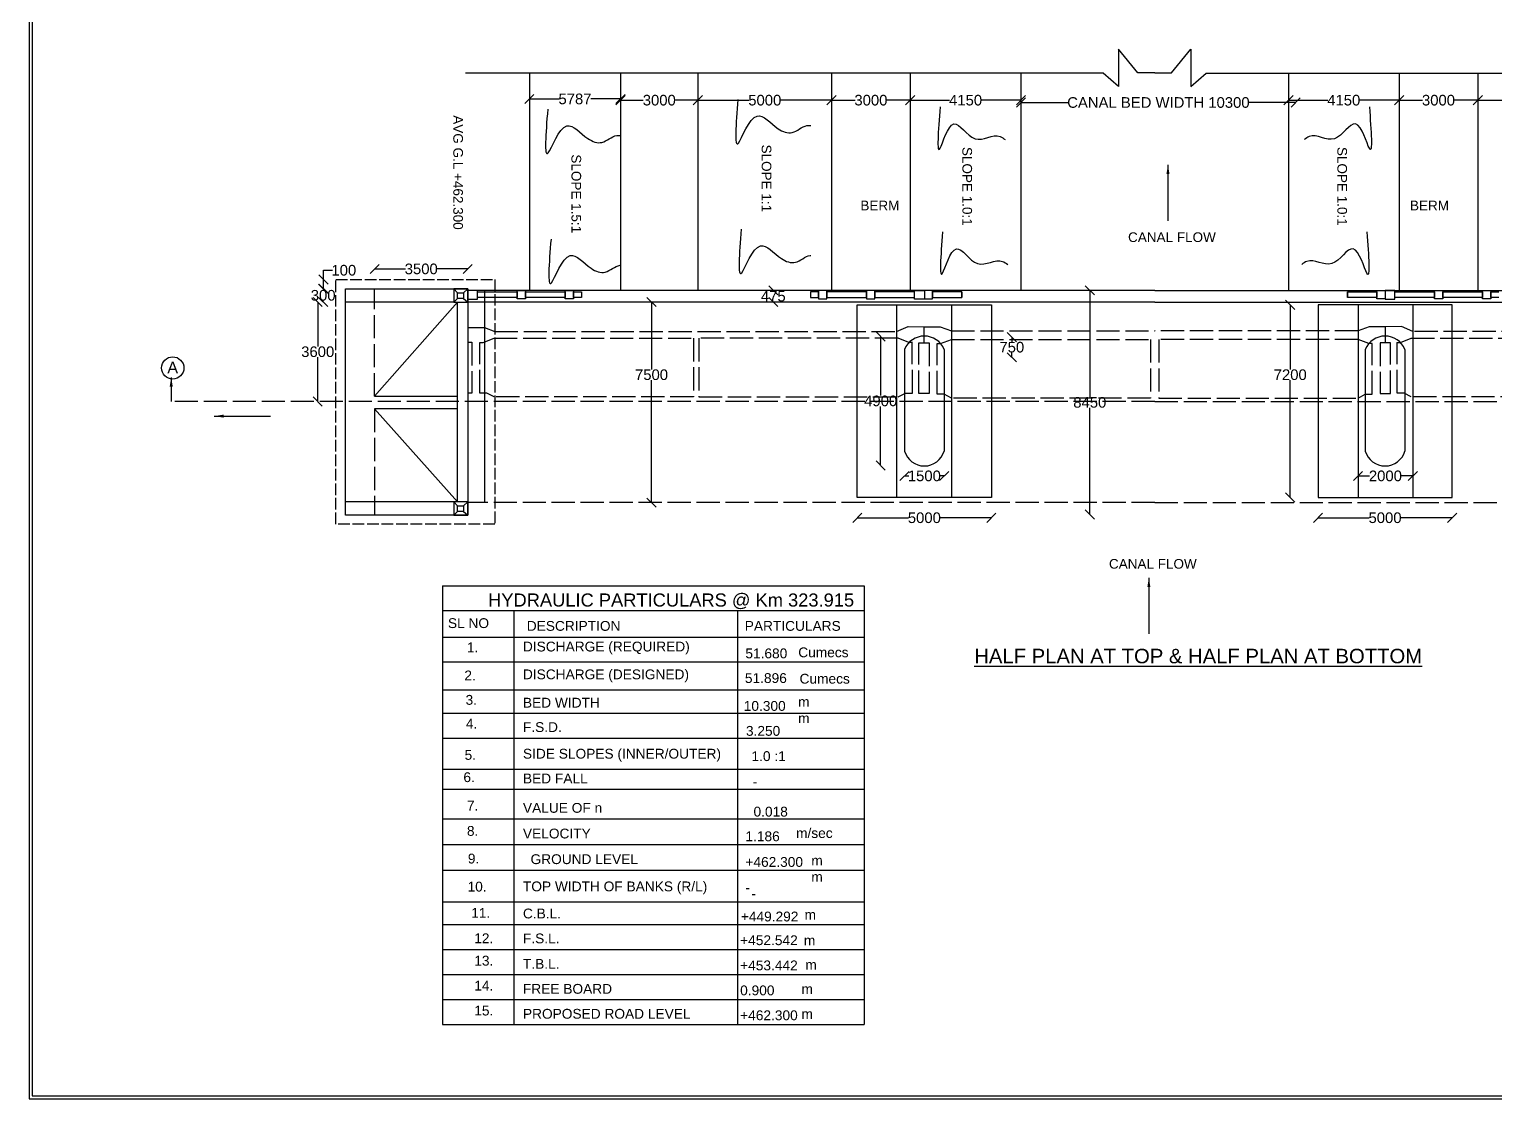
# Model space of a CAD drawing. Header units: millimetres. Extents: x 5124 to 3600313, y 2311 to 45949052.
# Drawn here: x 3568994 to 3584157, y 45928463 to 45939529 of the extents above; entities that cross this region are included whole.
import ezdxf

# ---------------------------------------------------------------- set-up
doc = ezdxf.new("R2010")
doc.units = ezdxf.units.MM
doc.header["$MEASUREMENT"] = 0
doc.linetypes.add('ACAD_ISO02W100', pattern=[15, 12, -3])
for name, color, linetype in [('DIMENSION', 7, 'Continuous'), ('DRAWING', 7, 'Continuous'), ('TEXT', 7, 'Continuous')]:
    doc.layers.add(name, color=color, linetype=linetype)
doc.styles.get("Standard").update_dxf_attribs({"font": 'arial.ttf', "height": 110})
doc.dimstyles.get("Standard").update_dxf_attribs({"dimtxt": 200, "dimasz": 110, "dimexe": 0.18, "dimexo": 0.0625, "dimgap": 0.09, "dimtad": 0, "dimtih": 1, "dimtoh": 1, "dimdec": 0, "dimzin": 0, "dimdsep": 46, "dimtxsty": 'Standard', "dimblk": 'OBLIQUE', "dimcen": 0.09, "dimse1": 1, "dimse2": 1, "dimadec": 0, "dimazin": 0, "dimtfac": 1, "dimtdec": 0, "dimtofl": 0, "dimtmove": 0, "dimatfit": 3, "dimfxl": 1, "dimtolj": 1, "dimtzin": 0, "dimarcsym": 0})

# ---------------------------------------------------------------- blocks, each defined once
blk = doc.blocks.new('_Oblique')
at = {"color": 0, "linetype": 'ByBlock', "lineweight": -2}
blk.add_line((-0.5, -0.5), (0.5, 0.5), dxfattribs=at)
blk = doc.blocks.new('*D85')
at = {"layer": 'Defpoints', "color": 0, "transparency": 16777216}
for p in [(3574168, 45938808), (3575111, 45938808), (3575111, 45938808)]:
    blk.add_point(p, dxfattribs=at)
at = {"layer": 'DIMENSION', "color": 0, "lineweight": -2, "transparency": 16777216}
for p, q in [((3574168, 45938808), (3574475, 45938808)), ((3575111, 45938808), (3574804, 45938808))]:
    blk.add_line(p, q, dxfattribs=at)
at = {"layer": 'DIMENSION', "color": 0, "lineweight": -2, "transparency": 16777216, "xscale": 95, "yscale": 95, "zscale": 95, "rotation": 180}
blk.add_blockref('_Oblique', (3574168, 45938808), dxfattribs=at)
at = {"layer": 'DIMENSION', "color": 0, "lineweight": -2, "transparency": 16777216, "xscale": 95, "yscale": 95, "zscale": 95}
blk.add_blockref('_Oblique', (3575111, 45938808), dxfattribs=at)
at = {"layer": 'DIMENSION', "color": 0, "transparency": 16777216, "insert": (3574640, 45938808), "char_height": 110, "attachment_point": 5}
blk.add_mtext('\\A1;5787', dxfattribs=at)
blk = doc.blocks.new('*D86')
at = {"layer": 'Defpoints', "color": 0, "transparency": 16777216}
for p in [(3575111, 45938808), (3575912, 45938795), (3575912, 45935904)]:
    blk.add_point(p, dxfattribs=at)
at = {"layer": 'DIMENSION', "color": 0, "lineweight": -2, "transparency": 16777216}
for p, q in [((3575111, 45938795), (3575347, 45938795)), ((3575912, 45938795), (3575676, 45938795))]:
    blk.add_line(p, q, dxfattribs=at)
at = {"layer": 'DIMENSION', "color": 0, "lineweight": -2, "transparency": 16777216, "xscale": 95, "yscale": 95, "zscale": 95, "rotation": 180}
blk.add_blockref('_Oblique', (3575111, 45938795), dxfattribs=at)
at = {"layer": 'DIMENSION', "color": 0, "lineweight": -2, "transparency": 16777216, "xscale": 95, "yscale": 95, "zscale": 95}
blk.add_blockref('_Oblique', (3575912, 45938795), dxfattribs=at)
at = {"layer": 'DIMENSION', "color": 0, "transparency": 16777216, "insert": (3575512, 45938795), "char_height": 110, "attachment_point": 5}
blk.add_mtext('\\A1;3000', dxfattribs=at)
blk = doc.blocks.new('*D87')
at = {"layer": 'Defpoints', "color": 0, "transparency": 16777216}
for p in [(3575912, 45938795), (3577295, 45938795), (3577295, 45935891)]:
    blk.add_point(p, dxfattribs=at)
at = {"layer": 'DIMENSION', "color": 0, "lineweight": -2, "transparency": 16777216}
for p, q in [((3575912, 45938795), (3576439, 45938795)), ((3577295, 45938795), (3576768, 45938795))]:
    blk.add_line(p, q, dxfattribs=at)
at = {"layer": 'DIMENSION', "color": 0, "lineweight": -2, "transparency": 16777216, "xscale": 95, "yscale": 95, "zscale": 95, "rotation": 180}
blk.add_blockref('_Oblique', (3575912, 45938795), dxfattribs=at)
at = {"layer": 'DIMENSION', "color": 0, "lineweight": -2, "transparency": 16777216, "xscale": 95, "yscale": 95, "zscale": 95}
blk.add_blockref('_Oblique', (3577295, 45938795), dxfattribs=at)
at = {"layer": 'DIMENSION', "color": 0, "transparency": 16777216, "insert": (3576604, 45938795), "char_height": 110, "attachment_point": 5}
blk.add_mtext('\\A1;5000', dxfattribs=at)
blk = doc.blocks.new('*D88')
at = {"layer": 'Defpoints', "color": 0, "transparency": 16777216}
for p in [(3577295, 45938795), (3578109, 45938795), (3578109, 45935891)]:
    blk.add_point(p, dxfattribs=at)
at = {"layer": 'DIMENSION', "color": 0, "lineweight": -2, "transparency": 16777216}
for p, q in [((3577295, 45938795), (3577538, 45938795)), ((3578109, 45938795), (3577866, 45938795))]:
    blk.add_line(p, q, dxfattribs=at)
at = {"layer": 'DIMENSION', "color": 0, "lineweight": -2, "transparency": 16777216, "xscale": 95, "yscale": 95, "zscale": 95, "rotation": 180}
blk.add_blockref('_Oblique', (3577295, 45938795), dxfattribs=at)
at = {"layer": 'DIMENSION', "color": 0, "lineweight": -2, "transparency": 16777216, "xscale": 95, "yscale": 95, "zscale": 95}
blk.add_blockref('_Oblique', (3578109, 45938795), dxfattribs=at)
at = {"layer": 'DIMENSION', "color": 0, "transparency": 16777216, "insert": (3577702, 45938795), "char_height": 110, "attachment_point": 5}
blk.add_mtext('\\A1;3000', dxfattribs=at)
blk = doc.blocks.new('*D89')
at = {"layer": 'Defpoints', "color": 0, "transparency": 16777216}
for p in [(3578109, 45938795), (3579255, 45938795), (3579255, 45935891)]:
    blk.add_point(p, dxfattribs=at)
at = {"layer": 'DIMENSION', "color": 0, "lineweight": -2, "transparency": 16777216}
for p, q in [((3578109, 45938795), (3578516, 45938795)), ((3579255, 45938795), (3578848, 45938795))]:
    blk.add_line(p, q, dxfattribs=at)
at = {"layer": 'DIMENSION', "color": 0, "lineweight": -2, "transparency": 16777216, "xscale": 95, "yscale": 95, "zscale": 95, "rotation": 180}
blk.add_blockref('_Oblique', (3578109, 45938795), dxfattribs=at)
at = {"layer": 'DIMENSION', "color": 0, "lineweight": -2, "transparency": 16777216, "xscale": 95, "yscale": 95, "zscale": 95}
blk.add_blockref('_Oblique', (3579255, 45938795), dxfattribs=at)
at = {"layer": 'DIMENSION', "color": 0, "transparency": 16777216, "insert": (3578682, 45938795), "char_height": 110, "attachment_point": 5}
blk.add_mtext('\\A1;4150', dxfattribs=at)
blk = doc.blocks.new('*D90')
at = {"layer": 'Defpoints', "color": 0, "transparency": 16777216}
for p in [(3579255, 45938795), (3582098, 45938771), (3582098, 45938771)]:
    blk.add_point(p, dxfattribs=at)
at = {"layer": 'DIMENSION', "color": 0, "lineweight": -2, "transparency": 16777216}
for p, q in [((3579255, 45938771), (3579740, 45938771)), ((3582098, 45938771), (3581613, 45938771))]:
    blk.add_line(p, q, dxfattribs=at)
at = {"layer": 'DIMENSION', "color": 0, "lineweight": -2, "transparency": 16777216, "xscale": 95, "yscale": 95, "zscale": 95, "rotation": 180}
blk.add_blockref('_Oblique', (3579255, 45938771), dxfattribs=at)
at = {"layer": 'DIMENSION', "color": 0, "lineweight": -2, "transparency": 16777216, "xscale": 95, "yscale": 95, "zscale": 95}
blk.add_blockref('_Oblique', (3582098, 45938771), dxfattribs=at)
at = {"layer": 'DIMENSION', "color": 0, "transparency": 16777216, "insert": (3580677, 45938771), "char_height": 110, "attachment_point": 5}
blk.add_mtext('\\A1;CANAL BED WIDTH 10300', dxfattribs=at)
blk = doc.blocks.new('*D91')
at = {"layer": 'Defpoints', "color": 0, "transparency": 16777216}
for p in [(3573530, 45937049), (3572567, 45936845), (3573530, 45936845)]:
    blk.add_point(p, dxfattribs=at)
at = {"layer": 'DIMENSION', "color": 0, "lineweight": -2, "transparency": 16777216}
for p, q in [((3572567, 45937049), (3572885, 45937049)), ((3573530, 45937049), (3573213, 45937049))]:
    blk.add_line(p, q, dxfattribs=at)
at = {"layer": 'DIMENSION', "color": 0, "lineweight": -2, "transparency": 16777216, "xscale": 95, "yscale": 95, "zscale": 95, "rotation": 180}
blk.add_blockref('_Oblique', (3572567, 45937049), dxfattribs=at)
at = {"layer": 'DIMENSION', "color": 0, "lineweight": -2, "transparency": 16777216, "xscale": 95, "yscale": 95, "zscale": 95}
blk.add_blockref('_Oblique', (3573530, 45937049), dxfattribs=at)
at = {"layer": 'DIMENSION', "color": 0, "transparency": 16777216, "insert": (3573049, 45937049), "char_height": 110, "attachment_point": 5}
blk.add_mtext('\\A1;3500', dxfattribs=at)
blk = doc.blocks.new('*D92')
at = {"layer": 'Defpoints', "color": 0, "transparency": 16777216}
for p in [(3572037, 45936940), (3572266, 45936940), (3572266, 45936845)]:
    blk.add_point(p, dxfattribs=at)
at = {"layer": 'DIMENSION', "color": 0, "lineweight": -2, "transparency": 16777216}
for p, q in [((3572037, 45936940), (3572037, 45937035)), ((3572037, 45937035), (3572132, 45937035)), ((3572037, 45936845), (3572037, 45936940))]:
    blk.add_line(p, q, dxfattribs=at)
at = {"layer": 'DIMENSION', "color": 0, "lineweight": -2, "transparency": 16777216, "xscale": 95, "yscale": 95, "zscale": 95}
for p, rotation in [((3572037, 45936940), 90), ((3572037, 45936845), 270)]:
    blk.add_blockref('_Oblique', p, dxfattribs=dict(at, rotation=rotation))
at = {"layer": 'DIMENSION', "color": 0, "transparency": 16777216, "insert": (3572248, 45937035), "char_height": 110, "attachment_point": 5}
blk.add_mtext('\\A1;100', dxfattribs=at)
blk = doc.blocks.new('*D93')
at = {"layer": 'Defpoints', "color": 0, "transparency": 16777216}
for p in [(3572266, 45936845), (3572034, 45936707), (3572266, 45936707)]:
    blk.add_point(p, dxfattribs=at)
at = {"layer": 'DIMENSION', "color": 0, "lineweight": -2, "transparency": 16777216}
for p, q in [((3572034, 45936845), (3572034, 45936832)), ((3572034, 45936707), (3572034, 45936720))]:
    blk.add_line(p, q, dxfattribs=at)
at = {"layer": 'DIMENSION', "color": 0, "lineweight": -2, "transparency": 16777216, "xscale": 95, "yscale": 95, "zscale": 95}
for p, rotation in [((3572034, 45936845), 90), ((3572034, 45936707), 270)]:
    blk.add_blockref('_Oblique', p, dxfattribs=dict(at, rotation=rotation))
at = {"layer": 'DIMENSION', "color": 0, "transparency": 16777216, "insert": (3572034, 45936776), "char_height": 110, "attachment_point": 5}
blk.add_mtext('\\A1;300', dxfattribs=at)
blk = doc.blocks.new('*D94')
at = {"layer": 'Defpoints', "color": 0, "transparency": 16777216}
for p in [(3572266, 45936707), (3571978, 45935677), (3572068, 45935677)]:
    blk.add_point(p, dxfattribs=at)
at = {"layer": 'DIMENSION', "color": 0, "lineweight": -2, "transparency": 16777216}
for p, q in [((3571978, 45936707), (3571978, 45936248)), ((3571978, 45935677), (3571978, 45936136))]:
    blk.add_line(p, q, dxfattribs=at)
at = {"layer": 'DIMENSION', "color": 0, "lineweight": -2, "transparency": 16777216, "xscale": 95, "yscale": 95, "zscale": 95}
for p, rotation in [((3571978, 45936707), 90), ((3571978, 45935677), 270)]:
    blk.add_blockref('_Oblique', p, dxfattribs=dict(at, rotation=rotation))
at = {"layer": 'DIMENSION', "color": 0, "transparency": 16777216, "insert": (3571978, 45936192), "char_height": 110, "attachment_point": 5}
blk.add_mtext('\\A1;3600', dxfattribs=at)
blk = doc.blocks.new('*D95')
at = {"layer": 'Defpoints', "color": 0, "transparency": 16777216}
for p in [(3575443, 45936707), (3575432, 45934631), (3575443, 45934631)]:
    blk.add_point(p, dxfattribs=at)
at = {"layer": 'DIMENSION', "color": 0, "lineweight": -2, "transparency": 16777216}
for p, q in [((3575432, 45936707), (3575432, 45936010)), ((3575432, 45934631), (3575432, 45935898))]:
    blk.add_line(p, q, dxfattribs=at)
at = {"layer": 'DIMENSION', "color": 0, "lineweight": -2, "transparency": 16777216, "xscale": 95, "yscale": 95, "zscale": 95}
for p, rotation in [((3575432, 45936707), 90), ((3575432, 45934631), 270)]:
    blk.add_blockref('_Oblique', p, dxfattribs=dict(at, rotation=rotation))
at = {"layer": 'DIMENSION', "color": 0, "transparency": 16777216, "insert": (3575432, 45935954), "char_height": 110, "attachment_point": 5}
blk.add_mtext('\\A1;7500', dxfattribs=at)
blk = doc.blocks.new('*D96')
at = {"layer": 'Defpoints', "color": 0, "transparency": 16777216}
for p in [(3576692, 45936828), (3576692, 45936828), (3576692, 45936707)]:
    blk.add_point(p, dxfattribs=at)
at = {"layer": 'DIMENSION', "color": 0, "lineweight": -2, "transparency": 16777216}
for p, q in [((3576692, 45936828), (3576692, 45936823)), ((3576692, 45936707), (3576692, 45936711))]:
    blk.add_line(p, q, dxfattribs=at)
at = {"layer": 'DIMENSION', "color": 0, "lineweight": -2, "transparency": 16777216, "xscale": 95, "yscale": 95, "zscale": 95}
for p, rotation in [((3576692, 45936828), 90), ((3576692, 45936707), 270)]:
    blk.add_blockref('_Oblique', p, dxfattribs=dict(at, rotation=rotation))
at = {"layer": 'DIMENSION', "color": 0, "transparency": 16777216, "insert": (3576692, 45936767), "char_height": 110, "attachment_point": 5}
blk.add_mtext('\\A1;475', dxfattribs=at)
blk = doc.blocks.new('*D97')
at = {"layer": 'Defpoints', "color": 0, "transparency": 16777216}
for p in [(3577835, 45936350), (3577803, 45935016), (3577837, 45935016)]:
    blk.add_point(p, dxfattribs=at)
at = {"layer": 'DIMENSION', "color": 0, "lineweight": -2, "transparency": 16777216}
for p, q in [((3577803, 45936350), (3577803, 45935739)), ((3577803, 45935016), (3577803, 45935627))]:
    blk.add_line(p, q, dxfattribs=at)
at = {"layer": 'DIMENSION', "color": 0, "lineweight": -2, "transparency": 16777216, "xscale": 95, "yscale": 95, "zscale": 95}
for p, rotation in [((3577803, 45936350), 90), ((3577803, 45935016), 270)]:
    blk.add_blockref('_Oblique', p, dxfattribs=dict(at, rotation=rotation))
at = {"layer": 'DIMENSION', "color": 0, "transparency": 16777216, "insert": (3577803, 45935683), "char_height": 110, "attachment_point": 5}
blk.add_mtext('\\A1;4900', dxfattribs=at)
blk = doc.blocks.new('*D98')
at = {"layer": 'Defpoints', "color": 0, "transparency": 16777216}
for p in [(3578050, 45935165), (3578460, 45935165), (3578460, 45934907)]:
    blk.add_point(p, dxfattribs=at)
at = {"layer": 'DIMENSION', "color": 0, "lineweight": -2, "transparency": 16777216}
for p, q in [((3578050, 45934907), (3578096, 45934907)), ((3578460, 45934907), (3578414, 45934907))]:
    blk.add_line(p, q, dxfattribs=at)
at = {"layer": 'DIMENSION', "color": 0, "lineweight": -2, "transparency": 16777216, "xscale": 95, "yscale": 95, "zscale": 95, "rotation": 180}
blk.add_blockref('_Oblique', (3578050, 45934907), dxfattribs=at)
at = {"layer": 'DIMENSION', "color": 0, "lineweight": -2, "transparency": 16777216, "xscale": 95, "yscale": 95, "zscale": 95}
blk.add_blockref('_Oblique', (3578460, 45934907), dxfattribs=at)
at = {"layer": 'DIMENSION', "color": 0, "transparency": 16777216, "insert": (3578255, 45934907), "char_height": 110, "attachment_point": 5}
blk.add_mtext('\\A1;1500', dxfattribs=at)
blk = doc.blocks.new('*D99')
at = {"layer": 'Defpoints', "color": 0, "transparency": 16777216}
for p in [(3577562, 45934684), (3578948, 45934684), (3578948, 45934474)]:
    blk.add_point(p, dxfattribs=at)
at = {"layer": 'DIMENSION', "color": 0, "lineweight": -2, "transparency": 16777216}
for p, q in [((3577562, 45934474), (3578091, 45934474)), ((3578948, 45934474), (3578419, 45934474))]:
    blk.add_line(p, q, dxfattribs=at)
at = {"layer": 'DIMENSION', "color": 0, "lineweight": -2, "transparency": 16777216, "xscale": 95, "yscale": 95, "zscale": 95, "rotation": 180}
blk.add_blockref('_Oblique', (3577562, 45934474), dxfattribs=at)
at = {"layer": 'DIMENSION', "color": 0, "lineweight": -2, "transparency": 16777216, "xscale": 95, "yscale": 95, "zscale": 95}
blk.add_blockref('_Oblique', (3578948, 45934474), dxfattribs=at)
at = {"layer": 'DIMENSION', "color": 0, "transparency": 16777216, "insert": (3578255, 45934474), "char_height": 110, "attachment_point": 5}
blk.add_mtext('\\A1;5000', dxfattribs=at)
blk = doc.blocks.new('*D100')
at = {"layer": 'Defpoints', "color": 0, "transparency": 16777216}
for p in [(3578948, 45936343), (3578948, 45936134), (3579160, 45936134)]:
    blk.add_point(p, dxfattribs=at)
at = {"layer": 'DIMENSION', "color": 0, "lineweight": -2, "transparency": 16777216}
for p, q in [((3579160, 45936343), (3579160, 45936295)), ((3579160, 45936134), (3579160, 45936182))]:
    blk.add_line(p, q, dxfattribs=at)
at = {"layer": 'DIMENSION', "color": 0, "lineweight": -2, "transparency": 16777216, "xscale": 95, "yscale": 95, "zscale": 95}
for p, rotation in [((3579160, 45936343), 90), ((3579160, 45936134), 270)]:
    blk.add_blockref('_Oblique', p, dxfattribs=dict(at, rotation=rotation))
at = {"layer": 'DIMENSION', "color": 0, "transparency": 16777216, "insert": (3579160, 45936239), "char_height": 110, "attachment_point": 5}
blk.add_mtext('\\A1;750', dxfattribs=at)
blk = doc.blocks.new('*D101')
at = {"layer": 'Defpoints', "color": 0, "transparency": 16777216}
for p in [(3579974, 45936828), (3579929, 45934508), (3579967, 45934508)]:
    blk.add_point(p, dxfattribs=at)
at = {"layer": 'DIMENSION', "color": 0, "lineweight": -2, "transparency": 16777216}
for p, q in [((3579967, 45936828), (3579967, 45935724)), ((3579967, 45934508), (3579967, 45935612))]:
    blk.add_line(p, q, dxfattribs=at)
at = {"layer": 'DIMENSION', "color": 0, "lineweight": -2, "transparency": 16777216, "xscale": 95, "yscale": 95, "zscale": 95}
for p, rotation in [((3579967, 45936828), 90), ((3579967, 45934508), 270)]:
    blk.add_blockref('_Oblique', p, dxfattribs=dict(at, rotation=rotation))
at = {"layer": 'DIMENSION', "color": 0, "transparency": 16777216, "insert": (3579967, 45935668), "char_height": 110, "attachment_point": 5}
blk.add_mtext('\\A1;8450', dxfattribs=at)
blk = doc.blocks.new('*D104')
at = {"layer": 'Defpoints', "color": 0, "transparency": 16777216}
for p in [(3583982, 45938795), (3585366, 45938795), (3583982, 45935891)]:
    blk.add_point(p, dxfattribs=at)
at = {"layer": 'DIMENSION', "color": 0, "lineweight": -2, "transparency": 16777216}
for p, q in [((3583982, 45938795), (3584510, 45938795)), ((3585366, 45938795), (3584838, 45938795))]:
    blk.add_line(p, q, dxfattribs=at)
at = {"layer": 'DIMENSION', "color": 0, "lineweight": -2, "transparency": 16777216, "xscale": 95, "yscale": 95, "zscale": 95, "rotation": 180}
blk.add_blockref('_Oblique', (3583982, 45938795), dxfattribs=at)
at = {"layer": 'DIMENSION', "color": 0, "lineweight": -2, "transparency": 16777216, "xscale": 95, "yscale": 95, "zscale": 95}
blk.add_blockref('_Oblique', (3585366, 45938795), dxfattribs=at)
at = {"layer": 'DIMENSION', "color": 0, "transparency": 16777216, "insert": (3584674, 45938795), "char_height": 110, "attachment_point": 5}
blk.add_mtext('\\A1;5000', dxfattribs=at)
blk = doc.blocks.new('*D105')
at = {"layer": 'Defpoints', "color": 0, "transparency": 16777216}
for p in [(3583168, 45938795), (3583982, 45938795), (3583168, 45935891)]:
    blk.add_point(p, dxfattribs=at)
at = {"layer": 'DIMENSION', "color": 0, "lineweight": -2, "transparency": 16777216}
for p, q in [((3583168, 45938795), (3583411, 45938795)), ((3583982, 45938795), (3583739, 45938795))]:
    blk.add_line(p, q, dxfattribs=at)
at = {"layer": 'DIMENSION', "color": 0, "lineweight": -2, "transparency": 16777216, "xscale": 95, "yscale": 95, "zscale": 95, "rotation": 180}
blk.add_blockref('_Oblique', (3583168, 45938795), dxfattribs=at)
at = {"layer": 'DIMENSION', "color": 0, "lineweight": -2, "transparency": 16777216, "xscale": 95, "yscale": 95, "zscale": 95}
blk.add_blockref('_Oblique', (3583982, 45938795), dxfattribs=at)
at = {"layer": 'DIMENSION', "color": 0, "transparency": 16777216, "insert": (3583575, 45938795), "char_height": 110, "attachment_point": 5}
blk.add_mtext('\\A1;3000', dxfattribs=at)
blk = doc.blocks.new('*D106')
at = {"layer": 'Defpoints', "color": 0, "transparency": 16777216}
for p in [(3582023, 45938795), (3583168, 45938795), (3582023, 45935891)]:
    blk.add_point(p, dxfattribs=at)
at = {"layer": 'DIMENSION', "color": 0, "lineweight": -2, "transparency": 16777216}
for p, q in [((3582023, 45938795), (3582429, 45938795)), ((3583168, 45938795), (3582762, 45938795))]:
    blk.add_line(p, q, dxfattribs=at)
at = {"layer": 'DIMENSION', "color": 0, "lineweight": -2, "transparency": 16777216, "xscale": 95, "yscale": 95, "zscale": 95, "rotation": 180}
blk.add_blockref('_Oblique', (3582023, 45938795), dxfattribs=at)
at = {"layer": 'DIMENSION', "color": 0, "lineweight": -2, "transparency": 16777216, "xscale": 95, "yscale": 95, "zscale": 95}
blk.add_blockref('_Oblique', (3583168, 45938795), dxfattribs=at)
at = {"layer": 'DIMENSION', "color": 0, "transparency": 16777216, "insert": (3582595, 45938795), "char_height": 110, "attachment_point": 5}
blk.add_mtext('\\A1;4150', dxfattribs=at)
blk = doc.blocks.new('*D113')
at = {"layer": 'Defpoints', "color": 0, "transparency": 16777216}
for p in [(3582742, 45935165), (3583310, 45935165), (3582742, 45934907)]:
    blk.add_point(p, dxfattribs=at)
at = {"layer": 'DIMENSION', "color": 0, "lineweight": -2, "transparency": 16777216}
for p, q in [((3582742, 45934907), (3582861, 45934907)), ((3583310, 45934907), (3583191, 45934907))]:
    blk.add_line(p, q, dxfattribs=at)
at = {"layer": 'DIMENSION', "color": 0, "lineweight": -2, "transparency": 16777216, "xscale": 95, "yscale": 95, "zscale": 95, "rotation": 180}
blk.add_blockref('_Oblique', (3582742, 45934907), dxfattribs=at)
at = {"layer": 'DIMENSION', "color": 0, "lineweight": -2, "transparency": 16777216, "xscale": 95, "yscale": 95, "zscale": 95}
blk.add_blockref('_Oblique', (3583310, 45934907), dxfattribs=at)
at = {"layer": 'DIMENSION', "color": 0, "transparency": 16777216, "insert": (3583026, 45934907), "char_height": 110, "attachment_point": 5}
blk.add_mtext('\\A1;2000', dxfattribs=at)
blk = doc.blocks.new('*D114')
at = {"layer": 'Defpoints', "color": 0, "transparency": 16777216}
for p in [(3582329, 45934684), (3583716, 45934684), (3582329, 45934474)]:
    blk.add_point(p, dxfattribs=at)
at = {"layer": 'DIMENSION', "color": 0, "lineweight": -2, "transparency": 16777216}
for p, q in [((3582329, 45934474), (3582858, 45934474)), ((3583716, 45934474), (3583187, 45934474))]:
    blk.add_line(p, q, dxfattribs=at)
at = {"layer": 'DIMENSION', "color": 0, "lineweight": -2, "transparency": 16777216, "xscale": 95, "yscale": 95, "zscale": 95, "rotation": 180}
blk.add_blockref('_Oblique', (3582329, 45934474), dxfattribs=at)
at = {"layer": 'DIMENSION', "color": 0, "lineweight": -2, "transparency": 16777216, "xscale": 95, "yscale": 95, "zscale": 95}
blk.add_blockref('_Oblique', (3583716, 45934474), dxfattribs=at)
at = {"layer": 'DIMENSION', "color": 0, "transparency": 16777216, "insert": (3583022, 45934474), "char_height": 110, "attachment_point": 5}
blk.add_mtext('\\A1;5000', dxfattribs=at)
blk = doc.blocks.new('*D115')
at = {"layer": 'Defpoints', "color": 0, "transparency": 16777216}
for p in [(3582329, 45936678), (3582041, 45934684), (3582329, 45934684)]:
    blk.add_point(p, dxfattribs=at)
at = {"layer": 'DIMENSION', "color": 0, "lineweight": -2, "transparency": 16777216}
for p, q in [((3582041, 45936678), (3582041, 45936010)), ((3582041, 45934684), (3582041, 45935898))]:
    blk.add_line(p, q, dxfattribs=at)
at = {"layer": 'DIMENSION', "color": 0, "lineweight": -2, "transparency": 16777216, "xscale": 95, "yscale": 95, "zscale": 95}
for p, rotation in [((3582041, 45936678), 90), ((3582041, 45934684), 270)]:
    blk.add_blockref('_Oblique', p, dxfattribs=dict(at, rotation=rotation))
at = {"layer": 'DIMENSION', "color": 0, "transparency": 16777216, "insert": (3582041, 45935954), "char_height": 110, "attachment_point": 5}
blk.add_mtext('\\A1;7200', dxfattribs=at)

msp = doc.modelspace()

# ---------------------------------------------------------------- linework, layer by layer
at = {"layer": 'DIMENSION'}
msp.add_circle((3570477.6, 45936024.6), 115.6, dxfattribs=at)
for points, knots in [([(3576326.3, 45938802.9), (3576305.9, 45938549.3), (3576270.2, 45938104.6), (3576492.1, 45938772), (3576703.9, 45938499.5), (3576897.4, 45938428.1), (3576997.6, 45938536), (3577066.4, 45938533.6), (3577079.9, 45938531.9)], [0, 0, 0, 0, 451.8233166, 792.2927495, 1045.9051136, 1196.5851921, 1365.7774053, 1406.2132698, 1406.2132698, 1406.2132698, 1406.2132698]), ([(3574357.9, 45938701.3), (3574337.5, 45938447.7), (3574301.8, 45938003), (3574523.6, 45938670.4), (3574735.5, 45938397.9), (3574929, 45938326.5), (3575029.2, 45938434.4), (3575098, 45938432), (3575111.5, 45938430.3)], [0, 0, 0, 0, 451.8233166, 792.2927495, 1045.9051136, 1196.5851921, 1365.7774053, 1406.2132698, 1406.2132698, 1406.2132698, 1406.2132698]), ([(3576360.3, 45937460.1), (3576339.9, 45937206.5), (3576304.3, 45936761.8), (3576526.1, 45937429.2), (3576737.9, 45937156.8), (3576931.4, 45937085.3), (3577022, 45937182.8), (3577078, 45937189.8), (3577079.9, 45937190)], [0, 0, 0, 0, 451.8233166, 792.2927495, 1045.9051136, 1196.5851921, 1365.7774053, 1371.6444329, 1371.6444329, 1371.6444329, 1371.6444329]), ([(3574391.9, 45937358.6), (3574371.5, 45937104.9), (3574335.8, 45936660.2), (3574557.6, 45937327.6), (3574769.5, 45937055.2), (3574963, 45936983.7), (3575053.6, 45937081.2), (3575109.6, 45937088.2), (3575111.5, 45937088.4)], [0, 0, 0, 0, 451.8233166, 792.2927495, 1045.9051136, 1196.5851921, 1365.7774053, 1371.6444329, 1371.6444329, 1371.6444329, 1371.6444329])]:
    msp.add_open_spline(points, degree=3, knots=knots, dxfattribs=at)
for points in [[(3578417.8, 45938725.4), (3578417.8, 45938297.4), (3578560.6, 45938549.6), (3578779.8, 45938396.9), (3579038.9, 45938420.2), (3579092, 45938387)], [(3582859.6, 45938725.4), (3582859.6, 45938297.4), (3582716.8, 45938549.6), (3582497.6, 45938396.9), (3582238.5, 45938420.2), (3582185.3, 45938387)], [(3578443.7, 45937432.6), (3578443.7, 45937004.6), (3578586.5, 45937256.8), (3578805.7, 45937104.2), (3579064.8, 45937127.4), (3579118, 45937094.2)], [(3582833.7, 45937432.6), (3582833.7, 45937004.6), (3582690.9, 45937256.8), (3582471.6, 45937104.2), (3582212.6, 45937127.4), (3582159.4, 45937094.2)]]:
    msp.add_spline(points, degree=3, dxfattribs=at)
at = {"layer": 'DRAWING'}
for points in [[(3600077.8, 45949052.4), (3568993.6, 45949052.4), (3568993.6, 45928462.7), (3600077.8, 45928462.7)], [(3600048.6, 45949023.2), (3569022.8, 45949023.2), (3569022.8, 45928491.8), (3600048.6, 45928491.8)], [(3573530, 45936844.8), (3573384.7, 45936844.8), (3573384.7, 45936706.8), (3573530, 45936706.8)], [(3573425.4, 45936803.3), (3573486.2, 45936803.3), (3573486.2, 45936744.8), (3573425.4, 45936744.8)], [(3573632.7, 45936827.7), (3573530, 45936827.7), (3573530, 45936736.7), (3573632.7, 45936736.7)], [(3573632.7, 45936813.5), (3574043.1, 45936813.5), (3574043.1, 45936753.1), (3573632.7, 45936753.1)], [(3574043.1, 45936827.7), (3574128.4, 45936827.7), (3574128.4, 45936741.1), (3574043.1, 45936741.1)], [(3574128.4, 45936813.5), (3574538.8, 45936813.5), (3574538.8, 45936753.1), (3574128.4, 45936753.1)], [(3574538.8, 45936827.7), (3574624.1, 45936827.7), (3574624.1, 45936741.1), (3574538.8, 45936741.1)], [(3577246.7, 45936827.7), (3577161.5, 45936827.7), (3577161.5, 45936741.1), (3577246.7, 45936741.1)], [(3577657.2, 45936813.5), (3577246.7, 45936813.5), (3577246.7, 45936753.1), (3577657.2, 45936753.1)], [(3577742.4, 45936827.7), (3577657.2, 45936827.7), (3577657.2, 45936741.1), (3577742.4, 45936741.1)], [(3578152.9, 45936813.5), (3577742.4, 45936813.5), (3577742.4, 45936753.1), (3578152.9, 45936753.1)], [(3578152.9, 45936827.7), (3578255.5, 45936827.7), (3578255.5, 45936736.7), (3578152.9, 45936736.7)], [(3578340.7, 45936827.7), (3578255.5, 45936827.7), (3578255.5, 45936741.1), (3578340.7, 45936741.1)], [(3578644, 45936813.5), (3578644, 45936813.5), (3578644, 45936753.1), (3578644, 45936753.1)], [(3582633.3, 45936813.5), (3582633.3, 45936813.5), (3582633.3, 45936753.1), (3582633.3, 45936753.1)], [(3582936.6, 45936827.7), (3583021.9, 45936827.7), (3583021.9, 45936741.1), (3582936.6, 45936741.1)], [(3583124.5, 45936827.7), (3583021.9, 45936827.7), (3583021.9, 45936736.7), (3583124.5, 45936736.7)], [(3583124.5, 45936813.5), (3583535, 45936813.5), (3583535, 45936753.1), (3583124.5, 45936753.1)], [(3583535, 45936827.7), (3583620.2, 45936827.7), (3583620.2, 45936741.1), (3583535, 45936741.1)], [(3583620.2, 45936813.5), (3584030.7, 45936813.5), (3584030.7, 45936753.1), (3583620.2, 45936753.1)], [(3584030.7, 45936827.7), (3584115.9, 45936827.7), (3584115.9, 45936741.1), (3584030.7, 45936741.1)], [(3577561.6, 45936678.3), (3578948.4, 45936678.3), (3578948.4, 45934684.2), (3577561.6, 45934684.2)], [(3583715.8, 45936678.3), (3582329, 45936678.3), (3582329, 45934684.2), (3583715.8, 45934684.2)], [(3573530, 45934640.7), (3573384.7, 45934640.7), (3573384.7, 45934502.7), (3573530, 45934502.7)], [(3573425.4, 45934599.1), (3573486.2, 45934599.1), (3573486.2, 45934540.7), (3573425.4, 45934540.7)]]:
    msp.add_lwpolyline(points, close=True, dxfattribs=at)
for points in [[(3580638.7, 45939077.3), (3580465.1, 45939077.3), (3580263.7, 45939323.1), (3580263.7, 45938936.8), (3580106.6, 45939075.6), (3573507.8, 45939075.6)], [(3580638.7, 45939077.3), (3580812.3, 45939077.3), (3581013.7, 45939323.1), (3581013.7, 45938936.8), (3581170.8, 45939075.6), (3587769.5, 45939075.6)], [(3574168.1, 45939075.6), (3574168.1, 45936827.7)], [(3575111.5, 45939075.6), (3575111.5, 45936827.7)], [(3575911.7, 45939075.6), (3575911.7, 45936827.7)], [(3577295.5, 45939075.6), (3577295.5, 45936827.7)], [(3578109.1, 45939075.6), (3578109.1, 45936827.7)], [(3579254.7, 45939075.6), (3579254.7, 45936827.7)], [(3582022.7, 45939075.6), (3582022.7, 45936827.7)], [(3583168.2, 45939075.6), (3583168.2, 45936827.7)], [(3583981.9, 45939075.6), (3583981.9, 45936827.7)], [(3573530, 45936844.8), (3573530, 45934502.5), (3572265.7, 45934502.5), (3572265.7, 45936844.8), (3573530, 45936844.8)], [(3573425.4, 45936803.3), (3573384.7, 45936844.8)], [(3573486.2, 45936803.3), (3573530, 45936844.8)], [(3580638.7, 45936827.7), (3573530, 45936827.7)], [(3573705.4, 45936827.7), (3573705.4, 45934631.5)], [(3574708.2, 45936753.1), (3574624.1, 45936753.1), (3574624.1, 45936813.5), (3574708.2, 45936813.5)], [(3574708.2, 45936813.5), (3574708.2, 45936753.1)], [(3577077.3, 45936753.1), (3577161.5, 45936753.1), (3577161.5, 45936813.5), (3577077.3, 45936813.5)], [(3577077.3, 45936813.5), (3577077.3, 45936753.1)], [(3578644, 45936813.5), (3578340.7, 45936813.5), (3578340.7, 45936753.1), (3578644, 45936753.1)], [(3580638.7, 45936827.7), (3587747.3, 45936827.7)], [(3582633.3, 45936813.5), (3582936.6, 45936813.5), (3582936.6, 45936753.1), (3582633.3, 45936753.1)], [(3584200, 45936753.1), (3584115.9, 45936753.1), (3584115.9, 45936813.5), (3584200, 45936813.5)], [(3573384.7, 45936706.8), (3572265.7, 45936706.8)], [(3573423.3, 45936706.8), (3572567.2, 45935731.4), (3573423.3, 45935731.4)], [(3573425.4, 45936744.8), (3573384.7, 45936706.8)], [(3573423.3, 45934640.7), (3573423.3, 45936706.8)], [(3573486.2, 45936744.8), (3573530, 45936706.6)], [(3580638.7, 45936706.6), (3573530, 45936706.6)], [(3577967.3, 45936678.3), (3577967.3, 45934684.2)], [(3578535, 45936678.3), (3578535, 45934684.2)], [(3580638.7, 45936706.6), (3587747.3, 45936706.6)], [(3582742.4, 45936678.3), (3582742.4, 45934684.2)], [(3583310.1, 45936678.3), (3583310.1, 45934684.2)], [(3578252.1, 45936284.6), (3578252.1, 45936449.5)], [(3583025.3, 45936284.6), (3583025.3, 45936449.5)], [(3578049.6, 45936216.6), (3578049.6, 45935164.8)], [(3578460.2, 45936216.6), (3578460.2, 45935164.8)], [(3582817.1, 45936216.6), (3582817.1, 45935164.8)], [(3583227.8, 45936216.6), (3583227.8, 45935164.8)], [(3573423.3, 45935600.7), (3572567.2, 45935600.7), (3573423.3, 45934640.7)], [(3573384.7, 45934640.7), (3572265.7, 45934640.7)], [(3573425.4, 45934599.1), (3573384.7, 45934640.7)], [(3573425.4, 45934540.7), (3573384.7, 45934502.7)], [(3573486.2, 45934599.1), (3573530, 45934640.7)], [(3573486.2, 45934540.7), (3573530, 45934502.5)]]:
    msp.add_lwpolyline(points, dxfattribs=at)
at = {"layer": 'DRAWING', "linetype": 'ACAD_ISO02W100', "ltscale": 10}
msp.add_lwpolyline([(3572165.1, 45936939.5), (3573809.1, 45936939.5), (3573809.1, 45934409.3), (3572165.1, 45934409.3)], close=True, dxfattribs=at)
at = {"layer": 'DRAWING', "linetype": 'ACAD_ISO02W100', "ltscale": 20}
for points in [[(3572567.2, 45935731.4), (3572567.2, 45936844.8)], [(3573530, 45936444.3), (3573705.4, 45936444.3), (3573809.1, 45936402.1), (3577967.3, 45936402.1), (3578086.5, 45936454.3), (3578252.1, 45936449.5)], [(3578252.1, 45936449.5), (3578419.2, 45936449.5), (3578535, 45936407.3), (3580638.7, 45936407.3)], [(3583025.3, 45936449.5), (3582858.2, 45936449.5), (3582742.4, 45936407.3), (3580638.7, 45936407.3)], [(3587747.3, 45936444.3), (3587571.9, 45936444.3), (3587468.3, 45936402.1), (3583310.1, 45936402.1), (3583190.8, 45936454.3), (3583025.3, 45936449.5)], [(3573530, 45936289.9), (3573571.7, 45936289.9), (3573571.7, 45935765.3), (3573530, 45935765.3)], [(3573655.1, 45936289.1), (3573691.4, 45936289), (3573803, 45936331.5), (3575864.7, 45936331.5), (3575864.7, 45935725.3), (3573803, 45935725.3), (3573728.2, 45935765.3), (3573655.5, 45935765.3), (3573656.4, 45936289.1)], [(3578131.6, 45936289.1), (3578095.3, 45936289), (3577983.7, 45936331.5), (3575922, 45936331.5), (3575922, 45935725.3), (3577983.7, 45935725.3), (3578058.4, 45935765.3), (3578131.2, 45935765.3), (3578130.3, 45936289.1)], [(3578387.1, 45936276.9), (3578423.4, 45936276.8), (3578535, 45936319.4), (3580596.7, 45936319.4), (3580596.7, 45935713.2), (3578535, 45935713.2), (3578460.2, 45935753.1), (3578387.5, 45935753.1), (3578388.4, 45936276.9)], [(3582890.3, 45936276.9), (3582854, 45936276.8), (3582742.4, 45936319.4), (3580680.7, 45936319.4), (3580680.7, 45935713.2), (3582742.4, 45935713.2), (3582817.1, 45935753.1), (3582889.9, 45935753.1), (3582889, 45936276.9)], [(3583145.8, 45936289.1), (3583182.1, 45936289), (3583293.7, 45936331.5), (3585355.4, 45936331.5), (3585355.4, 45935725.3), (3583293.7, 45935725.3), (3583219, 45935765.3), (3583146.2, 45935765.3), (3583147.1, 45936289.1)], [(3580638.7, 45935677.2), (3570462, 45935677.2)], [(3572567.2, 45935600.7), (3572567.2, 45934502.5)], [(3580638.7, 45935677.2), (3589688.6, 45935677.2)], [(3580638.7, 45934631.5), (3573530, 45934631.5)], [(3580638.7, 45934631.5), (3587747.3, 45934631.5)]]:
    msp.add_lwpolyline(points, dxfattribs=at)
for points in [[(3578198.4, 45936284.6), (3578305.8, 45936284.6), (3578305.8, 45935759.6), (3578198.4, 45935759.6)], [(3583079, 45936284.6), (3582971.6, 45936284.6), (3582971.6, 45935759.6), (3583079, 45935759.6)]]:
    msp.add_lwpolyline(points, close=True, dxfattribs=at)
at = {"layer": 'DRAWING'}
for centre, radius, start, end in [((3578254.9, 45936132.3), 222, 22.33392, 157.66608), ((3583022.5, 45936132.3), 222, 22.33392, 157.66608), ((3578254.9, 45935224), 213.7, 196.07433, 343.92567), ((3583022.5, 45935224), 213.7, 196.07433, 343.92567)]:
    msp.add_arc(centre, radius, start, end, dxfattribs=at)
at = {"layer": 'TEXT', "ltscale": 0.02}
for points in [[(3573268.6, 45933768.5), (3577631.5, 45933768.5)], [(3573268.6, 45933513.1), (3577631.5, 45933513.1)], [(3574008.5, 45933513.1), (3574008.5, 45929231.8)], [(3576321.7, 45933513.1), (3576321.7, 45929231.8)], [(3576321.7, 45933492.3), (3576321.7, 45929231.8)], [(3573268.6, 45933240.3), (3576321.7, 45933240.3)], [(3576321.7, 45933240.3), (3577631.5, 45933240.3)], [(3573268.6, 45932982.2), (3576321.7, 45932982.2)], [(3576321.7, 45932982.2), (3577631.5, 45932982.2)], [(3573268.6, 45932694.6), (3576321.7, 45932694.6)], [(3576321.7, 45932694.6), (3577631.5, 45932694.6)], [(3573268.6, 45932451.3), (3576321.7, 45932451.3)], [(3576321.7, 45932451.3), (3577631.5, 45932451.3)], [(3573268.6, 45932193.2), (3576321.7, 45932193.2)], [(3576321.7, 45932193.2), (3577631.5, 45932193.2)], [(3573268.6, 45931873.4), (3576321.7, 45931873.4)], [(3576321.7, 45931873.4), (3577631.5, 45931873.4)], [(3573268.6, 45931666.9), (3576321.7, 45931666.9)], [(3576321.7, 45931666.9), (3577631.5, 45931666.9)], [(3573268.6, 45931357.2), (3576321.7, 45931357.2)], [(3576321.7, 45931357.2), (3577631.5, 45931357.2)], [(3573268.6, 45931091.7), (3576321.7, 45931091.7)], [(3576321.7, 45931091.7), (3577631.5, 45931091.7)], [(3573268.6, 45930826.2), (3576321.7, 45930826.2)], [(3576321.7, 45930826.2), (3577631.5, 45930826.2)], [(3573268.6, 45930500.2), (3576321.7, 45930500.2)], [(3576321.7, 45930500.2), (3577631.5, 45930500.2)], [(3573268.6, 45930264.2), (3576321.7, 45930264.2)], [(3576321.7, 45930264.2), (3577631.5, 45930264.2)], [(3573268.6, 45930006.1), (3576321.7, 45930006.1)], [(3576321.7, 45930006.1), (3577631.5, 45930006.1)], [(3573268.6, 45929748), (3576321.7, 45929748)], [(3576321.7, 45929748), (3577631.5, 45929748)], [(3573268.6, 45929489.9), (3576321.7, 45929489.9)], [(3576321.7, 45929489.9), (3577631.5, 45929489.9)], [(3573268.6, 45929231.8), (3576321.7, 45929231.8)], [(3576321.7, 45929231.8), (3577631.5, 45929231.8)]]:
    msp.add_lwpolyline(points, dxfattribs=at)
at = {"layer": 'TEXT'}
for points in [[(3573268.6, 45933768.5), (3573268.6, 45929231.8)], [(3577631.5, 45933768.5), (3577631.5, 45929231.8)]]:
    msp.add_lwpolyline(points, dxfattribs=at)

# ---------------------------------------------------------------- texts
at = {"layer": 'DRAWING', "char_height": 101.57, "attachment_point": 1}
for s, insert, width in [('Cumecs \\P', (3576963.7, 45932859.4), 533.301), ('m \\P', (3577008.3, 45930151.4), 104.754)]:
    msp.add_mtext(s, dxfattribs=dict(at, insert=insert, width=width))
at = {"layer": 'TEXT'}
for s, p in [('AVG G.L +462.300', (3573380.6, 45938639.4)), ('SLOPE 1:1', (3576572, 45938336.1)), ('SLOPE 1.5:1', (3574603.6, 45938234.5)), ('SLOPE 1.0:1', (3578648.6, 45938311.7)), ('SLOPE 1.0:1', (3582528.7, 45938311.7))]:
    msp.add_text(s, height=100, rotation=270, dxfattribs=at).set_placement(p)
for s, height, p in [('BERM', 100, (3577593.4, 45937655.6)), ('BERM', 100, (3583280.6, 45937655.6)), ('CANAL FLOW', 100, (3580363, 45937327.8)), ('A', 120, (3570421.3, 45935968.8)), ('CANAL FLOW', 100, (3580165.4, 45933947.6)), ('%%UHALF PLAN AT TOP & HALF PLAN AT BOTTOM', 150, (3578771.8, 45932968.4))]:
    msp.add_text(s, height=height, dxfattribs=at).set_placement(p)
at = {"layer": 'TEXT', "attachment_point": 1}
for s, insert, char_height, width in [('\\PHYDRAULIC PARTICULARS @ Km 323.915', (3573741.1, 45933916.6), 135.423, 5759.423), (' SL NO', (3573285.8, 45933434.7), 101.57, 748.897), (' DESCRIPTION ', (3574101.5, 45933406), 101.567, 1730.987), ('PARTICULARS', (3576396.7, 45933406), 101.567, 1614.547), ('1.', (3573521.1, 45933183.9), 101.57, 149.937), ('DISCHARGE (REQUIRED)', (3574101.5, 45933192.3), 101.567, 2832.054), ('51.680', (3576403.1, 45933121.5), 101.57, 559.008), (' Cumecs \\P ', (3576911, 45933132.3), 101.57, 633.623), ('2.', (3573495.1, 45932893.1), 101.57, 149.937), ('DISCHARGE (DESIGNED)', (3574101.5, 45932904.7), 101.567, 2819.091), ('\\P51.896', (3576398.2, 45933035.4), 101.57, 691.619), ('3.', (3573507.8, 45932640.7), 101.57, 149.937), ('BED WIDTH', (3574101.5, 45932611.5), 101.57, 1282.093), ('10.300', (3576386.2, 45932577.9), 101.57, 369.933), ('m \\Pm ', (3576948.9, 45932620), 101.57, 119.438), ('4.', (3573511.5, 45932395.1), 101.57, 149.937), ('F.S.D.', (3574101.5, 45932358.9), 101.57, 626.019), ('3.250', (3576409, 45932319.8), 101.57, 464.471), ('5.', (3573497.9, 45932070.9), 101.57, 149.937), ('SIDE SLOPES (INNER/OUTER)', (3574101.5, 45932083.5), 101.567, 10322.353), ('1.0 :1   ', (3576466.5, 45932058.3), 101.57, 913.751), ('6.', (3573485.5, 45931840.4), 101.57, 149.937), ('BED FALL', (3574101.5, 45931827.2), 101.57, 1084.319), ('-', (3576479.3, 45931793.5), 101.6, 710.484), ('7.', (3573521.8, 45931545.9), 101.57, 149.937), ('VALUE OF n', (3574101.5, 45931522.9), 101.57, 1340.714), (' 0.018 ', (3576448.1, 45931483.8), 101.57, 465.135), ('8.', (3573521.8, 45931284.6), 101.57, 149.937), ('VELOCITY', (3574101.5, 45931257.4), 101.57, 1159.115), ('1.186', (3576403.7, 45931228.9), 101.57, 464.886), ('m/sec', (3576927.8, 45931262.1), 101.57, 440.567), ('9.', (3573531.5, 45930998.5), 101.57, 149.937), ('  GROUND LEVEL', (3574101.5, 45930992), 101.567, 2665.565), ('+462.300', (3576403.7, 45930963.4), 101.57, 464.886), ('m \\Pm ', (3577085.6, 45930978.4), 101.57, 119.438), ('10.', (3573528.4, 45930708.1), 101.57, 149.937), ('TOP WIDTH OF BANKS (R/L)', (3574101.5, 45930710.3), 101.567, 3144.777), ('-', (3576403.7, 45930698), 101.6, 1266.128), ('11.', (3573566, 45930436.1), 101.57, 149.937), ('C.B.L.', (3574101.5, 45930429.9), 101.57, 620.741), ('-', (3576464.2, 45930636.5), 101.6, 842.538), ('+449.292', (3576356.3, 45930398.8), 101.57, 753.23), ('m', (3577015.6, 45930417.1), 101.6, 119.438), ('12.', (3573597.5, 45930173.5), 101.57, 149.937), ('F.S.L.', (3574101.5, 45930171.8), 101.57, 587.014), ('\\P+452.542', (3576349.2, 45930322.7), 101.57, 753.23), ('13.', (3573597.9, 45929941.5), 101.57, 149.937), ('T.B.L.', (3574101.5, 45929908.2), 101.57, 600.78), ('+453.442', (3576349.2, 45929892.6), 101.57, 753.23), ('m ', (3577023.9, 45929899.6), 101.57, 204.292), ('14.', (3573597.9, 45929683.4), 101.57, 149.937), ('FREE BOARD', (3574101.5, 45929650.1), 101.57, 1540.826), ('0.900', (3576349.2, 45929634.5), 101.57, 753.23), ('m ', (3576983.7, 45929648.6), 101.57, 204.292), ('15.', (3573597.9, 45929425.3), 101.57, 149.937), ('PROPOSED ROAD LEVEL', (3574101.5, 45929392), 101.567, 1987.219), ('+462.300', (3576349.2, 45929376.4), 101.57, 753.23), ('m ', (3576983.7, 45929390.5), 101.57, 204.292)]:
    msp.add_mtext(s, dxfattribs=dict(at, insert=insert, char_height=char_height, width=width))

# ---------------------------------------------------------------- dimensions: what is measured, and where the dimension line sits
at = {"layer": 'DIMENSION'}
for base, p1, p2, text, picture, middle in [((3582098.3, 45938771.4), (3579254.7, 45938795.1), (3582098.3, 45938771.4), 'CANAL BED WIDTH 10300', '*D90', (3580676.5, 45938771.4)), ((3575111.5, 45938808.1), (3574168.1, 45938808.1), (3575111.5, 45938808.1), '5787', '*D85', (3574639.8, 45938808.1)), ((3575911.7, 45938795.1), (3575111.5, 45938808.1), (3575911.7, 45935903.8), '3000', '*D86', (3575511.6, 45938795.1)), ((3577295.5, 45938795.1), (3575911.7, 45938795.1), (3577295.5, 45935890.8), '5000', '*D87', (3576603.6, 45938795.1)), ((3578109.1, 45938795.1), (3577295.5, 45938795.1), (3578109.1, 45935890.8), '3000', '*D88', (3577702.3, 45938795.1)), ((3579254.7, 45938795.1), (3578109.1, 45938795.1), (3579254.7, 45935890.8), '4150', '*D89', (3578681.9, 45938795.1)), ((3573530, 45937048.8), (3572567.2, 45936844.8), (3573530, 45936844.8), '3500', '*D91', (3573048.6, 45937048.8)), ((3578460.2, 45934907.1), (3578049.6, 45935164.8), (3578460.2, 45935164.8), '1500', '*D98', (3578254.9, 45934907.1)), ((3578948.4, 45934473.7), (3577561.6, 45934684.2), (3578948.4, 45934684.2), '5000', '*D99', (3578255, 45934473.7))]:
    dim = msp.add_linear_dim(base=base, p1=p1, p2=p2, text=text, dimstyle='Standard', override={"dimasz": 95, "dimfxl": 2000, "dimarcsym": 1}, dxfattribs=at)
    dim.commit()
    dim.dimension.update_dxf_attribs({"geometry": picture, "text_midpoint": middle})
for base, p1, p2, angle, text, picture, middle in [((3582022.7, 45938795.1), (3583168.2, 45938795.1), (3582022.7, 45935890.8), 180, '4150', '*D106', (3582595.5, 45938795.1)), ((3583168.2, 45938795.1), (3583981.9, 45938795.1), (3583168.2, 45935890.8), 180, '3000', '*D105', (3583575.1, 45938795.1)), ((3583981.9, 45938795.1), (3585365.7, 45938795.1), (3583981.9, 45935890.8), 180, '5000', '*D104', (3584673.8, 45938795.1)), ((3572036.7, 45936939.5), (3572265.7, 45936844.8), (3572265.7, 45936939.5), 90, '100', '*D92', (3572247.9, 45937034.5)), ((3572033.7, 45936706.8), (3572265.7, 45936844.8), (3572265.7, 45936706.8), 90, '300', '*D93', (3572033.7, 45936775.8)), ((3576692.4, 45936827.7), (3576692.4, 45936706.6), (3576692.4, 45936827.7), 90, '475', '*D96', (3576692.4, 45936767.2)), ((3579966.6, 45934508.5), (3579974.1, 45936827.7), (3579929.2, 45934508.5), 90, '8450', '*D101', (3579966.6, 45935668.1)), ((3571977.7, 45935677.2), (3572265.7, 45936706.8), (3572068.2, 45935677.2), 90, '3600', '*D94', (3571977.7, 45936192)), ((3577803.2, 45935015.5), (3577835.2, 45936350), (3577837.5, 45935015.5), 90, '4900', '*D97', (3577803.2, 45935682.8)), ((3579159.7, 45936134.4), (3578948.4, 45936342.7), (3578948.4, 45936134.4), 90, '750', '*D100', (3579159.7, 45936238.6)), ((3582742.4, 45934907.1), (3583310.1, 45935164.8), (3582742.4, 45935164.8), 180, '2000', '*D113', (3583026.2, 45934907.1)), ((3582329, 45934473.7), (3583715.8, 45934684.2), (3582329, 45934684.2), 180, '5000', '*D114', (3583022.4, 45934473.7))]:
    dim = msp.add_linear_dim(base=base, p1=p1, p2=p2, angle=angle, text=text, dimstyle='Standard', override={"dimasz": 95, "dimfxl": 2000, "dimarcsym": 1}, dxfattribs=at)
    dim.commit()
    dim.dimension.update_dxf_attribs({"geometry": picture, "text_midpoint": middle})
for base, p1, p2, text, picture, middle in [((3575432.3, 45934631.5), (3575442.5, 45936706.6), (3575442.5, 45934631.5), '7500', '*D95', (3575432.3, 45935953.9)), ((3582041.1, 45934684.2), (3582329, 45936678.3), (3582329, 45934684.2), '7200', '*D115', (3582041.1, 45935953.8))]:
    dim = msp.add_linear_dim(base=base, p1=p1, p2=p2, angle=90, text=text, dimstyle='Standard', override={"dimasz": 95, "dimfxl": 2000, "dimarcsym": 1}, dxfattribs=at)
    dim.commit()
    dim.dimension.update_dxf_attribs({"geometry": picture, "text_midpoint": middle, "dimtype": 160})

# ---------------------------------------------------------------- leaders
for points, override in [([(3580775.9, 45938128), (3580775.9, 45937548.1)], {"dimasz": 95, "dimgap": 0.09, "dimtad": 0, "dimarcsym": 1}), ([(3570462, 45935927.5), (3570462, 45935677.2)], {"dimasz": 95, "dimgap": 0.09, "dimtad": 0, "dimfxl": 2000, "dimarcsym": 1}), ([(3570908.1, 45935525.9), (3571488.1, 45935525.9)], {"dimasz": 95, "dimgap": 0.09, "dimtad": 0, "dimarcsym": 1}), ([(3580578.3, 45933852.5), (3580578.3, 45933272.5)], {"dimasz": 95, "dimgap": 0.09, "dimtad": 0, "dimarcsym": 1})]:
    msp.add_leader(points, dimstyle='Standard', override=override, dxfattribs=at)

doc.saveas('drawing.dxf')
